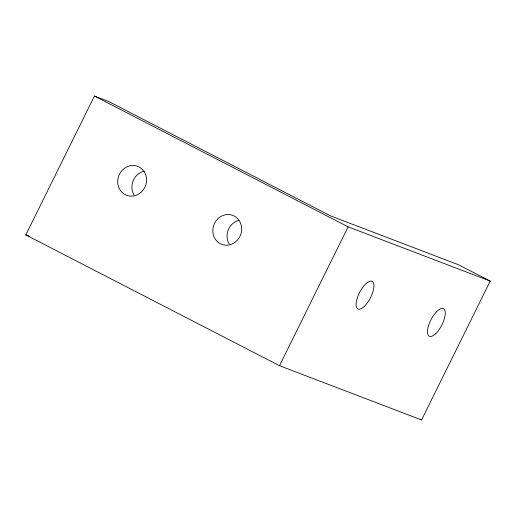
<?xml version="1.0" encoding="UTF-8"?>
<svg xmlns="http://www.w3.org/2000/svg" width="516" height="516" viewBox="0 0 516 516"><rect width="100%" height="100%" fill="white"/><g stroke="black" fill="none" stroke-linecap="round" stroke-linejoin="round"><path stroke-width="0.77" d="M25.8 234.896L94.428 96.047L108.637 101.471L330.608 215.92L458.492 264.753L490.2 281.104L421.572 419.953L279.485 365.702L25.8 234.896L29.515 236.315M279.485 365.702L348.113 226.846L490.2 281.104M94.428 96.047L348.113 226.846M420.147 419.224L421.572 419.953M229.169 244.049A15.499 14.255 -69.1 0 1 238.805 220.384M134.037 194.996A15.499 14.255 -69.1 0 1 144.422 171.164M234.799 242.475A15.499 14.255 -69.1 0 0 234.109 215.978A15.499 14.255 -69.1 0 0 212.831 231.142A15.499 14.255 -69.1 0 0 234.799 242.475M139.668 193.423A15.499 14.255 -69.1 0 0 138.978 166.932A15.499 14.255 -69.1 0 0 117.693 182.096A15.499 14.255 -69.1 0 0 139.668 193.423M435.536 333.8A15.499 6.05 -62.7 0 0 444.47 309.594A15.499 6.05 -62.7 0 0 429.106 323.945A15.499 6.05 -62.7 0 0 435.536 333.8M364.167 306.543A15.499 6.05 -62.7 0 0 373.1 282.342A15.499 6.05 -62.7 0 0 357.736 296.687A15.499 6.05 -62.7 0 0 364.167 306.543"/></g></svg>
